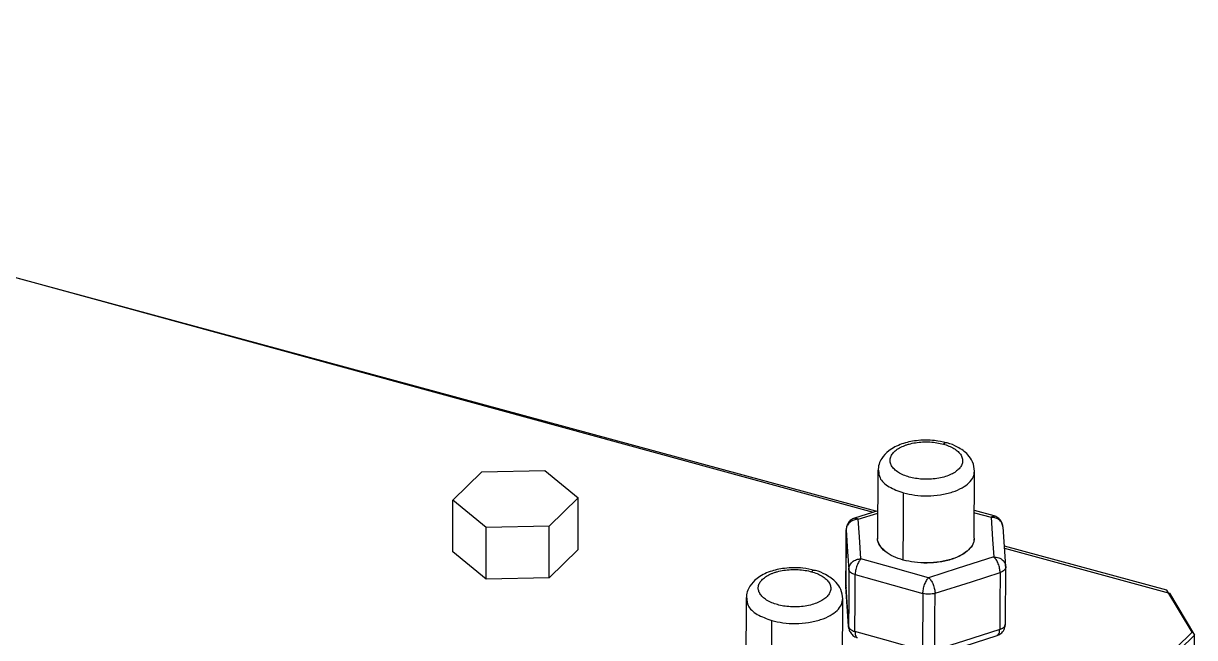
# Model space of a CAD drawing. Header units: millimetres. Extents: x 831 to 1324, y 1807 to 2551.
# Drawn here: x 1130.1 to 1324, y 2431.2 to 2533 of the extents above; entities that cross this region are included whole.
import ezdxf

# ---------------------------------------------------------------- set-up
doc = ezdxf.new("R2010")
doc.units = ezdxf.units.MM

msp = doc.modelspace()

# ---------------------------------------------------------------- linework, layer by layer
at = {"color": 7, "linetype": 'Continuous', "lineweight": 25}
for p, q in [((975.02, 2532.95), (1270.8, 2451.97)), ((1271.23, 2452.11), (975.04, 2532.61)), ((1201.19, 2453.98), (1206, 2458.67)), ((1206, 2458.67), (1216.43, 2458.89)), ((1216.43, 2458.89), (1221.96, 2454.33)), ((1271.59, 2458.83), (1271.54, 2447.71)), ((1271.68, 2458.94), (1271.7, 2458.84)), ((1287.54, 2447.65), (1287.59, 2458.76)), ((1206.73, 2449.42), (1201.19, 2453.98)), ((1201.19, 2445.41), (1201.19, 2453.98)), ((1221.96, 2454.33), (1217.15, 2449.64)), ((1221.96, 2445.76), (1221.96, 2454.33)), ((1271.56, 2452.21), (1267.71, 2450.98)), ((1268.32, 2450.79), (1271.56, 2451.82)), ((1290.84, 2451.33), (1287.56, 2452.24)), ((1287.56, 2451.88), (1290.31, 2451.11)), ((1217.15, 2449.64), (1206.73, 2449.42)), ((1206.73, 2440.85), (1206.73, 2449.42)), ((1217.15, 2441.07), (1217.15, 2449.64)), ((1292.3, 2449.43), (1292.21, 2449.81)), ((1292.74, 2442.97), (1292.3, 2449.54)), ((1266.32, 2449.09), (1266.27, 2439.67)), ((1287.54, 2447.64), (1287.54, 2447.66)), ((1221.96, 2445.76), (1217.15, 2441.07)), ((1286.6, 2445.74), (1286.6, 2445.71)), ((1319.41, 2439.02), (1292.52, 2446.33)), ((1292.54, 2446.02), (1319.88, 2438.53)), ((1206.73, 2440.85), (1201.19, 2445.41)), ((1292.69, 2443.16), (1292.75, 2442.87)), ((1292.7, 2433.45), (1292.75, 2442.87)), ((1292.74, 2442.73), (1292.71, 2443.2)), ((1217.15, 2441.07), (1206.73, 2440.85)), ((1266.33, 2439.77), (1266.27, 2439.63)), ((1266.72, 2433.07), (1266.27, 2439.63)), ((1266.27, 2439.63), (1266.34, 2439.35)), ((1249.77, 2437.69), (1249.71, 2426.56)), ((1249.85, 2437.79), (1249.87, 2437.69)), ((1266.28, 2439.53), (1266.72, 2432.96)), ((1279.04, 2438.49), (1278.99, 2429.07)), ((1323.59, 2432.06), (1319.41, 2439.02)), ((1319.88, 2438.53), (1324.02, 2431.57)), ((1265.71, 2426.52), (1265.77, 2437.62)), ((1202.25, 2313.62), (1323.59, 2432.06)), ((1266.79, 2432.7), (1266.72, 2433.07)), ((1292.65, 2433.31), (1292.7, 2433.45)), ((1324.02, 2431.57), (1201.98, 2313.33)), ((1280.54, 2428.07), (1291.31, 2431.52)), ((1324.02, 2414.43), (1324.02, 2431.57))]:
    msp.add_line(p, q, dxfattribs=at)
at = {"color": 7, "linetype": 'Continuous', "lineweight": 25, "flags": 128}
for points in [[(1275.79, 2444.03), (1275.81, 2450.26), (1275.84, 2455.16)], [(1268.77, 2444.23), (1268.52, 2447.9), (1268.32, 2450.79)], [(1290.31, 2451.11), (1290.56, 2447.44), (1290.76, 2444.55)], [(1266.27, 2439.63), (1266.3, 2444.9), (1266.32, 2449.05)], [(1266.32, 2449.05), (1266.57, 2445.37), (1266.76, 2442.49)], [(1279.98, 2441.11), (1273.7, 2442.85), (1268.77, 2444.23)], [(1290.76, 2444.55), (1284.72, 2442.62), (1279.98, 2441.11)], [(1266.76, 2442.49), (1266.74, 2437.21), (1266.72, 2433.07)], [(1267.78, 2432.19), (1267.8, 2437.46), (1267.82, 2441.61)], [(1267.82, 2441.61), (1274.1, 2439.86), (1279.04, 2438.49)], [(1281.04, 2438.52), (1287.07, 2440.44), (1291.81, 2441.96)], [(1291.81, 2441.96), (1291.78, 2436.69), (1291.76, 2432.54)], [(1280.99, 2429.1), (1281.02, 2434.37), (1281.04, 2438.52)], [(1253.96, 2422.89), (1253.99, 2429.12), (1254.01, 2434.01)], [(1278.99, 2429.07), (1272.71, 2430.82), (1267.78, 2432.19)], [(1291.76, 2432.54), (1285.73, 2430.61), (1280.99, 2429.1)]]:
    msp.add_lwpolyline(points, dxfattribs=at)
at = {"color": 7, "linetype": 'Continuous', "lineweight": 25}
for points, knots in [([(1282.95, 2463.44), (1282.3, 2463.59), (1280.71, 2463.96), (1278.05, 2463.91), (1275.45, 2463.34), (1273.45, 2462.32), (1272.26, 2461.04), (1271.69, 2459.89), (1271.63, 2459.2), (1271.59, 2458.83)], [0, 0, 0, 0, 0.135481, 0.332131, 0.499598, 0.67752, 0.813348, 0.899926, 1, 1, 1, 1]), ([(1276.78, 2457.78), (1276.45, 2457.87), (1276.13, 2457.99), (1275.52, 2458.24), (1275.24, 2458.39), (1274.73, 2458.71), (1274.5, 2458.88), (1274.12, 2459.25), (1273.97, 2459.44), (1273.74, 2459.83), (1273.67, 2460.03), (1273.61, 2460.33), (1273.6, 2460.42), (1273.6, 2460.62), (1273.61, 2460.72), (1273.66, 2461.02), (1273.73, 2461.22), (1273.96, 2461.61), (1274.11, 2461.8), (1274.49, 2462.17), (1274.71, 2462.34), (1275.22, 2462.66), (1275.5, 2462.8), (1275.95, 2462.99), (1276.1, 2463.05), (1276.42, 2463.15), (1276.58, 2463.2), (1277.08, 2463.34), (1277.44, 2463.42), (1278.2, 2463.54), (1278.59, 2463.58), (1279.39, 2463.62), (1279.79, 2463.62), (1280.59, 2463.57), (1280.98, 2463.53), (1281.73, 2463.41), (1282.08, 2463.33), (1282.42, 2463.24)], [0, 0, 0, 0, 0.0625, 0.0625, 0.125, 0.125, 0.1875, 0.1875, 0.25, 0.25, 0.3125, 0.3125, 0.34375, 0.34375, 0.375, 0.375, 0.4375, 0.4375, 0.5, 0.5, 0.5625, 0.5625, 0.625, 0.625, 0.65625, 0.65625, 0.6875, 0.6875, 0.75, 0.75, 0.8125, 0.8125, 0.875, 0.875, 0.9375, 0.9375, 1, 1, 1, 1]), ([(1282.42, 2463.24), (1282.73, 2463.15), (1283.04, 2463.05), (1283.63, 2462.8), (1283.91, 2462.66), (1284.43, 2462.35), (1284.66, 2462.18), (1285.05, 2461.8), (1285.22, 2461.6), (1285.46, 2461.19), (1285.54, 2460.98), (1285.61, 2460.56), (1285.61, 2460.35), (1285.52, 2459.94), (1285.43, 2459.74), (1285.21, 2459.37), (1285.06, 2459.2), (1284.73, 2458.88), (1284.53, 2458.72), (1284.06, 2458.41), (1283.79, 2458.27), (1283.19, 2458.01), (1282.85, 2457.89), (1282.13, 2457.68), (1281.75, 2457.6), (1280.96, 2457.48), (1280.55, 2457.44), (1279.73, 2457.4), (1279.33, 2457.41), (1278.54, 2457.46), (1278.15, 2457.5), (1277.43, 2457.62), (1277.1, 2457.7), (1276.78, 2457.78)], [0, 0, 0, 0, 0.0625, 0.0625, 0.125, 0.125, 0.1875, 0.1875, 0.25, 0.25, 0.3125, 0.3125, 0.375, 0.375, 0.4375, 0.4375, 0.5, 0.5, 0.5625, 0.5625, 0.625, 0.625, 0.6875, 0.6875, 0.75, 0.75, 0.8125, 0.8125, 0.875, 0.875, 0.9375, 0.9375, 1, 1, 1, 1]), ([(1282.95, 2463.43), (1282.88, 2463.45), (1282.72, 2463.49), (1282.53, 2463.33), (1282.42, 2463.24)], [0, 0, 0, 0, 0.424894, 1, 1, 1, 1]), ([(1287.59, 2458.76), (1287.53, 2459.29), (1287.4, 2460.26), (1286.4, 2461.7), (1284.94, 2462.72), (1283.64, 2463.31), (1282.98, 2463.44), (1282.95, 2463.44)], [0, 0, 0, 0, 0.244231, 0.451787, 0.753275, 0.987419, 1, 1, 1, 1]), ([(1271.7, 2458.84), (1271.72, 2458.43), (1271.78, 2457.48), (1273.25, 2456.1), (1274.98, 2455.47), (1275.84, 2455.16)], [0, 0, 0, 0, 0.271716, 0.64055, 1, 1, 1, 1]), ([(1275.84, 2455.16), (1276.44, 2455.02), (1277.69, 2454.73), (1279.8, 2454.62), (1281.96, 2454.79), (1283.95, 2455.26), (1285.56, 2455.96), (1286.72, 2456.81), (1287.46, 2457.77), (1287.54, 2458.45), (1287.57, 2458.78)], [0, 0, 0, 0, 0.119609, 0.247857, 0.380904, 0.513951, 0.642199, 0.761808, 0.881417, 1, 1, 1, 1]), ([(1290.31, 2451.11), (1290.45, 2451.23), (1290.66, 2451.4), (1290.81, 2451.3), (1290.86, 2451.26)], [0, 0, 0, 0, 0.656304, 1, 1, 1, 1]), ([(1292.28, 2449.66), (1292.24, 2449.85), (1292.15, 2450.28), (1291.82, 2450.74), (1291.44, 2451.06), (1291.15, 2451.23), (1290.95, 2451.29), (1290.87, 2451.31)], [0, 0, 0, 0, 0.257755, 0.5607998, 0.7284259, 0.9029555, 1, 1, 1, 1]), ([(1268.32, 2450.79), (1268.09, 2450.79), (1267.83, 2450.75), (1267.34, 2450.57), (1267.1, 2450.44), (1266.71, 2450.1), (1266.56, 2449.89), (1266.36, 2449.47), (1266.32, 2449.25), (1266.32, 2449.05)], [0, 0, 0, 0, 0.25, 0.25, 0.5, 0.5, 0.75, 0.75, 1, 1, 1, 1]), ([(1267.7, 2450.96), (1267.5, 2450.88), (1267.17, 2450.76), (1266.81, 2450.41), (1266.56, 2450.05), (1266.39, 2449.64), (1266.35, 2449.35), (1266.33, 2449.2)], [0, 0, 0, 0, 0.264139, 0.441032, 0.626044, 0.814173, 1, 1, 1, 1]), ([(1267.71, 2450.96), (1267.8, 2450.98), (1267.99, 2451.03), (1268.21, 2450.87), (1268.32, 2450.79)], [0, 0, 0, 0, 0.466063, 1, 1, 1, 1]), ([(1292.21, 2449.81), (1292.19, 2449.92), (1292.12, 2450.29), (1291.65, 2450.74), (1290.99, 2451.07), (1290.53, 2451.1), (1290.31, 2451.11)], [0, 0, 0, 0, 0.147436, 0.48878, 0.754346, 1, 1, 1, 1]), ([(1275.79, 2444.03), (1275.23, 2444.21), (1274.07, 2444.59), (1272.71, 2445.45), (1271.83, 2446.47), (1271.46, 2447.26), (1271.56, 2447.67), (1271.56, 2447.7)], [0, 0, 0, 0, 0.227525, 0.471481, 0.724568, 0.977655, 1, 1, 1, 1]), ([(1286.6, 2445.74), (1286.25, 2445.45), (1285.53, 2444.85), (1283.89, 2444.16), (1281.91, 2443.68), (1279.75, 2443.5), (1277.65, 2443.62), (1275.75, 2444), (1274.08, 2444.6), (1272.7, 2445.43), (1271.83, 2446.45), (1271.46, 2447.24), (1271.55, 2447.64), (1271.56, 2447.67)], [0, 0, 0, 0, 0.092967, 0.192649, 0.296061, 0.399473, 0.499154, 0.592122, 0.685089, 0.78477, 0.888182, 0.991594, 1, 1, 1, 1]), ([(1287.52, 2447.64), (1287.48, 2447.31), (1287.41, 2446.63), (1286.67, 2445.69), (1285.51, 2444.83), (1283.9, 2444.13), (1281.91, 2443.66), (1279.75, 2443.49), (1277.64, 2443.6), (1276.39, 2443.89), (1275.79, 2444.03)], [0, 0, 0, 0, 0.116744, 0.236602, 0.356461, 0.484976, 0.618301, 0.751626, 0.880141, 1, 1, 1, 1]), ([(1287.52, 2447.67), (1287.49, 2447.34), (1287.42, 2446.66), (1286.88, 2446.05), (1286.6, 2445.74)], [0, 0, 0, 0, 0.49541, 1, 1, 1, 1]), ([(1266.76, 2442.49), (1266.76, 2442.69), (1266.81, 2442.91), (1267, 2443.33), (1267.16, 2443.54), (1267.55, 2443.88), (1267.79, 2444.01), (1268.28, 2444.18), (1268.53, 2444.22), (1268.77, 2444.23)], [0, 0, 0, 0, 0.25, 0.25, 0.5, 0.5, 0.75, 0.75, 1, 1, 1, 1]), ([(1268.77, 2444.23), (1268.66, 2444.12), (1268.54, 2443.97), (1268.31, 2443.58), (1268.2, 2443.34), (1268.01, 2442.83), (1267.94, 2442.55), (1267.84, 2442.04), (1267.82, 2441.81), (1267.82, 2441.61)], [0, 0, 0, 0, 0.25, 0.25, 0.5, 0.5, 0.75, 0.75, 1, 1, 1, 1]), ([(1291.81, 2441.96), (1291.81, 2442.16), (1291.79, 2442.4), (1291.69, 2442.9), (1291.61, 2443.17), (1291.4, 2443.68), (1291.28, 2443.92), (1291.02, 2444.3), (1290.88, 2444.45), (1290.76, 2444.55)], [0, 0, 0, 0, 0.25, 0.25, 0.5, 0.5, 0.75, 0.75, 1, 1, 1, 1]), ([(1290.76, 2444.55), (1291.04, 2444.53), (1291.63, 2444.47), (1292.29, 2444.02), (1292.64, 2443.54), (1292.68, 2443.25), (1292.69, 2443.16)], [0, 0, 0, 0, 0.303578, 0.631763, 0.887091, 1, 1, 1, 1]), ([(1261.12, 2442.3), (1260.47, 2442.45), (1258.88, 2442.81), (1256.22, 2442.76), (1253.63, 2442.19), (1251.62, 2441.17), (1250.43, 2439.89), (1249.87, 2438.75), (1249.8, 2438.06), (1249.77, 2437.69)], [0, 0, 0, 0, 0.1354812, 0.3321312, 0.4995979, 0.6775195, 0.8133485, 0.8999256, 1, 1, 1, 1]), ([(1254.96, 2436.64), (1254.63, 2436.73), (1254.3, 2436.84), (1253.69, 2437.09), (1253.41, 2437.24), (1252.9, 2437.56), (1252.67, 2437.73), (1252.29, 2438.1), (1252.14, 2438.29), (1251.91, 2438.69), (1251.84, 2438.89), (1251.78, 2439.18), (1251.77, 2439.28), (1251.77, 2439.47), (1251.78, 2439.57), (1251.83, 2439.87), (1251.91, 2440.07), (1252.13, 2440.46), (1252.29, 2440.66), (1252.66, 2441.02), (1252.89, 2441.19), (1253.39, 2441.51), (1253.68, 2441.65), (1254.12, 2441.84), (1254.28, 2441.9), (1254.59, 2442.01), (1254.75, 2442.06), (1255.25, 2442.19), (1255.61, 2442.27), (1256.37, 2442.39), (1256.76, 2442.43), (1257.56, 2442.47), (1257.97, 2442.47), (1258.76, 2442.43), (1259.15, 2442.38), (1259.9, 2442.26), (1260.26, 2442.19), (1260.59, 2442.09)], [0, 0, 0, 0, 0.0625, 0.0625, 0.125, 0.125, 0.1875, 0.1875, 0.25, 0.25, 0.3125, 0.3125, 0.34375, 0.34375, 0.375, 0.375, 0.4375, 0.4375, 0.5, 0.5, 0.5625, 0.5625, 0.625, 0.625, 0.65625, 0.65625, 0.6875, 0.6875, 0.75, 0.75, 0.8125, 0.8125, 0.875, 0.875, 0.9375, 0.9375, 1, 1, 1, 1]), ([(1260.59, 2442.09), (1260.9, 2442.01), (1261.21, 2441.9), (1261.8, 2441.66), (1262.08, 2441.52), (1262.6, 2441.2), (1262.83, 2441.03), (1263.23, 2440.66), (1263.39, 2440.46), (1263.63, 2440.05), (1263.71, 2439.84), (1263.79, 2439.41), (1263.78, 2439.2), (1263.69, 2438.79), (1263.61, 2438.6), (1263.38, 2438.23), (1263.24, 2438.05), (1262.9, 2437.73), (1262.71, 2437.57), (1262.23, 2437.27), (1261.96, 2437.12), (1261.36, 2436.86), (1261.03, 2436.74), (1260.31, 2436.54), (1259.92, 2436.45), (1259.13, 2436.33), (1258.72, 2436.29), (1257.91, 2436.26), (1257.5, 2436.26), (1256.71, 2436.31), (1256.33, 2436.35), (1255.61, 2436.47), (1255.27, 2436.55), (1254.96, 2436.64)], [0, 0, 0, 0, 0.0625, 0.0625, 0.125, 0.125, 0.1875, 0.1875, 0.25, 0.25, 0.3125, 0.3125, 0.375, 0.375, 0.4375, 0.4375, 0.5, 0.5, 0.5625, 0.5625, 0.625, 0.625, 0.6875, 0.6875, 0.75, 0.75, 0.8125, 0.8125, 0.875, 0.875, 0.9375, 0.9375, 1, 1, 1, 1]), ([(1261.12, 2442.29), (1261.05, 2442.3), (1260.89, 2442.34), (1260.7, 2442.18), (1260.59, 2442.09)], [0, 0, 0, 0, 0.424894, 1, 1, 1, 1]), ([(1265.77, 2437.62), (1265.7, 2438.14), (1265.58, 2439.12), (1264.57, 2440.55), (1263.11, 2441.57), (1261.82, 2442.17), (1261.16, 2442.29), (1261.12, 2442.3)], [0, 0, 0, 0, 0.244231, 0.451787, 0.753275, 0.987419, 1, 1, 1, 1]), ([(1267.82, 2441.61), (1267.68, 2441.65), (1267.53, 2441.7), (1267.28, 2441.82), (1267.16, 2441.89), (1266.97, 2442.05), (1266.9, 2442.14), (1266.8, 2442.31), (1266.77, 2442.4), (1266.76, 2442.49)], [0, 0, 0, 0, 0.25, 0.25, 0.5, 0.5, 0.75, 0.75, 1, 1, 1, 1]), ([(1292.75, 2442.87), (1292.75, 2442.78), (1292.74, 2442.69), (1292.66, 2442.52), (1292.6, 2442.43), (1292.43, 2442.27), (1292.32, 2442.19), (1292.08, 2442.06), (1291.95, 2442), (1291.81, 2441.96)], [0, 0, 0, 0, 0.25, 0.25, 0.5, 0.5, 0.75, 0.75, 1, 1, 1, 1]), ([(1279.04, 2438.49), (1279.04, 2438.69), (1279.06, 2438.93), (1279.15, 2439.44), (1279.23, 2439.71), (1279.41, 2440.22), (1279.52, 2440.46), (1279.75, 2440.85), (1279.87, 2441), (1279.98, 2441.11)], [0, 0, 0, 0, 0.25, 0.25, 0.5, 0.5, 0.75, 0.75, 1, 1, 1, 1]), ([(1279.98, 2441.11), (1280.11, 2441), (1280.24, 2440.86), (1280.5, 2440.47), (1280.63, 2440.24), (1280.83, 2439.73), (1280.91, 2439.46), (1281.02, 2438.95), (1281.04, 2438.72), (1281.04, 2438.52)], [0, 0, 0, 0, 0.25, 0.25, 0.5, 0.5, 0.75, 0.75, 1, 1, 1, 1]), ([(1249.87, 2437.69), (1249.9, 2437.29), (1249.95, 2436.33), (1251.42, 2434.95), (1253.16, 2434.32), (1254.01, 2434.01)], [0, 0, 0, 0, 0.271716, 0.64055, 1, 1, 1, 1]), ([(1281.04, 2438.52), (1280.9, 2438.47), (1280.74, 2438.43), (1280.4, 2438.38), (1280.23, 2438.37), (1279.87, 2438.36), (1279.69, 2438.37), (1279.35, 2438.41), (1279.19, 2438.45), (1279.04, 2438.49)], [0, 0, 0, 0, 0.25, 0.25, 0.5, 0.5, 0.75, 0.75, 1, 1, 1, 1]), ([(1254.01, 2434.01), (1254.61, 2433.87), (1255.86, 2433.58), (1257.98, 2433.47), (1260.13, 2433.64), (1262.12, 2434.11), (1263.73, 2434.81), (1264.89, 2435.67), (1265.64, 2436.62), (1265.71, 2437.3), (1265.75, 2437.64)], [0, 0, 0, 0, 0.119609, 0.247857, 0.380904, 0.513951, 0.642199, 0.761808, 0.881417, 1, 1, 1, 1]), ([(1266.72, 2433.07), (1266.73, 2432.98), (1266.75, 2432.89), (1266.85, 2432.72), (1266.93, 2432.63), (1267.12, 2432.48), (1267.23, 2432.41), (1267.49, 2432.28), (1267.63, 2432.23), (1267.78, 2432.19)], [0, 0, 0, 0, 0.25, 0.25, 0.5, 0.5, 0.75, 0.75, 1, 1, 1, 1]), ([(1266.74, 2432.85), (1266.78, 2432.65), (1266.87, 2432.22), (1267.21, 2431.74), (1267.6, 2431.43), (1267.89, 2431.26), (1268.09, 2431.21), (1268.15, 2431.19)], [0, 0, 0, 0, 0.260474, 0.569406, 0.737643, 0.90997, 1, 1, 1, 1]), ([(1267.78, 2432.19), (1267.8, 2431.97), (1267.83, 2431.51), (1268.01, 2431.19), (1268.16, 2431.19), (1268.19, 2431.19)], [0, 0, 0, 0, 0.436542, 0.908468, 1, 1, 1, 1]), ([(1291.29, 2431.56), (1291.37, 2431.58), (1291.56, 2431.63), (1291.72, 2432), (1291.75, 2432.37), (1291.76, 2432.54)], [0, 0, 0, 0, 0.280118, 0.654079, 1, 1, 1, 1]), ([(1291.32, 2431.52), (1291.41, 2431.56), (1291.63, 2431.63), (1291.95, 2431.84), (1292.25, 2432.13), (1292.48, 2432.49), (1292.64, 2432.89), (1292.68, 2433.17), (1292.69, 2433.31)], [0, 0, 0, 0, 0.123269, 0.290466, 0.466089, 0.646043, 0.825593, 1, 1, 1, 1]), ([(1291.76, 2432.54), (1291.92, 2432.6), (1292.23, 2432.72), (1292.58, 2432.99), (1292.63, 2433.2), (1292.65, 2433.31)], [0, 0, 0, 0, 0.317709, 0.646456, 1, 1, 1, 1])]:
    msp.add_open_spline(points, degree=3, knots=knots, dxfattribs=at)

doc.saveas('drawing.dxf')
